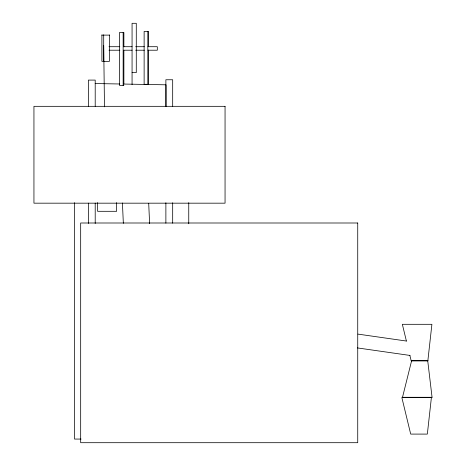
<?xml version="1.0" encoding="UTF-8"?>
<svg xmlns="http://www.w3.org/2000/svg" width="466" height="466" viewBox="0 0 466 466"><rect width="100%" height="100%" fill="white"/><g stroke="black" fill="none" stroke-linecap="round" stroke-linejoin="round"><path stroke-width="0.7" d="M103.702 61.302L103.702 34.81M427.718 360.69L432.058 397.294L402.507 397.294L411.629 360.69M427.998 360.725L411.35 360.725M402.507 397.294L403.008 397.23M101.897 35.113L109.428 35.113M109.003 46.711L119.82 46.711M123.426 46.711L132.076 46.711M135.682 46.711L144.338 46.711M147.943 46.711L157.316 46.711L157.316 50.212L147.943 50.212M109.003 50.212L119.82 50.212M123.426 50.212L132.076 50.212M135.682 50.212L144.338 50.212M132.064 72.632L136.282 72.632L136.282 23.3L132.064 23.3L132.064 84.62M123.88 85.394L119.453 85.394L119.453 32.521L123.88 32.521L123.88 46.85M81.072 439.065L74.525 439.065L74.525 202.663M95.146 83.548L119.739 83.985M123.356 84.049L166.03 84.812L166.03 106.528M431.557 397.23L432.058 397.294M357.958 334.11L406.247 341.019M357.346 347.91L409.958 355.436M406.434 341.176L402.35 324.307L431.906 324.307L427.846 360.859L411.193 360.859L409.835 355.232M148.701 203.304L149.621 223.663M122.424 202.99L123.344 223.348M103.702 45.68L104.483 106.819M188.753 202.663L188.753 223.762M172.682 106.691L172.682 79.756L165.879 79.756L165.879 106.691M172.682 202.78L172.682 223.162M165.879 202.78L165.879 223.162M148.561 46.483L148.561 31.438L144.128 31.438L144.128 84.311L148.561 84.311L148.561 50.066M147.821 31.438L147.821 84.311M123.88 50.433L123.88 83.973M123.146 32.521L123.146 85.394M116.646 202.594L116.646 211.302L97.592 211.302L97.592 202.594M109.428 34.915L109.428 61.355L101.897 61.355L101.897 34.915M95.204 106.3L95.204 80.094L88.4 80.094L88.4 106.3M95.204 203.118L95.204 223.499M88.4 203.118L88.4 223.499M431.4 397.539L427.345 434.091L410.692 434.091L401.849 397.539L431.4 397.539M225.055 106.324L33.942 106.324L33.942 203.176L225.055 203.176L225.055 106.324M357.731 222.998L80.676 222.998L80.676 442.7L357.731 442.7L357.731 222.998"/></g></svg>
